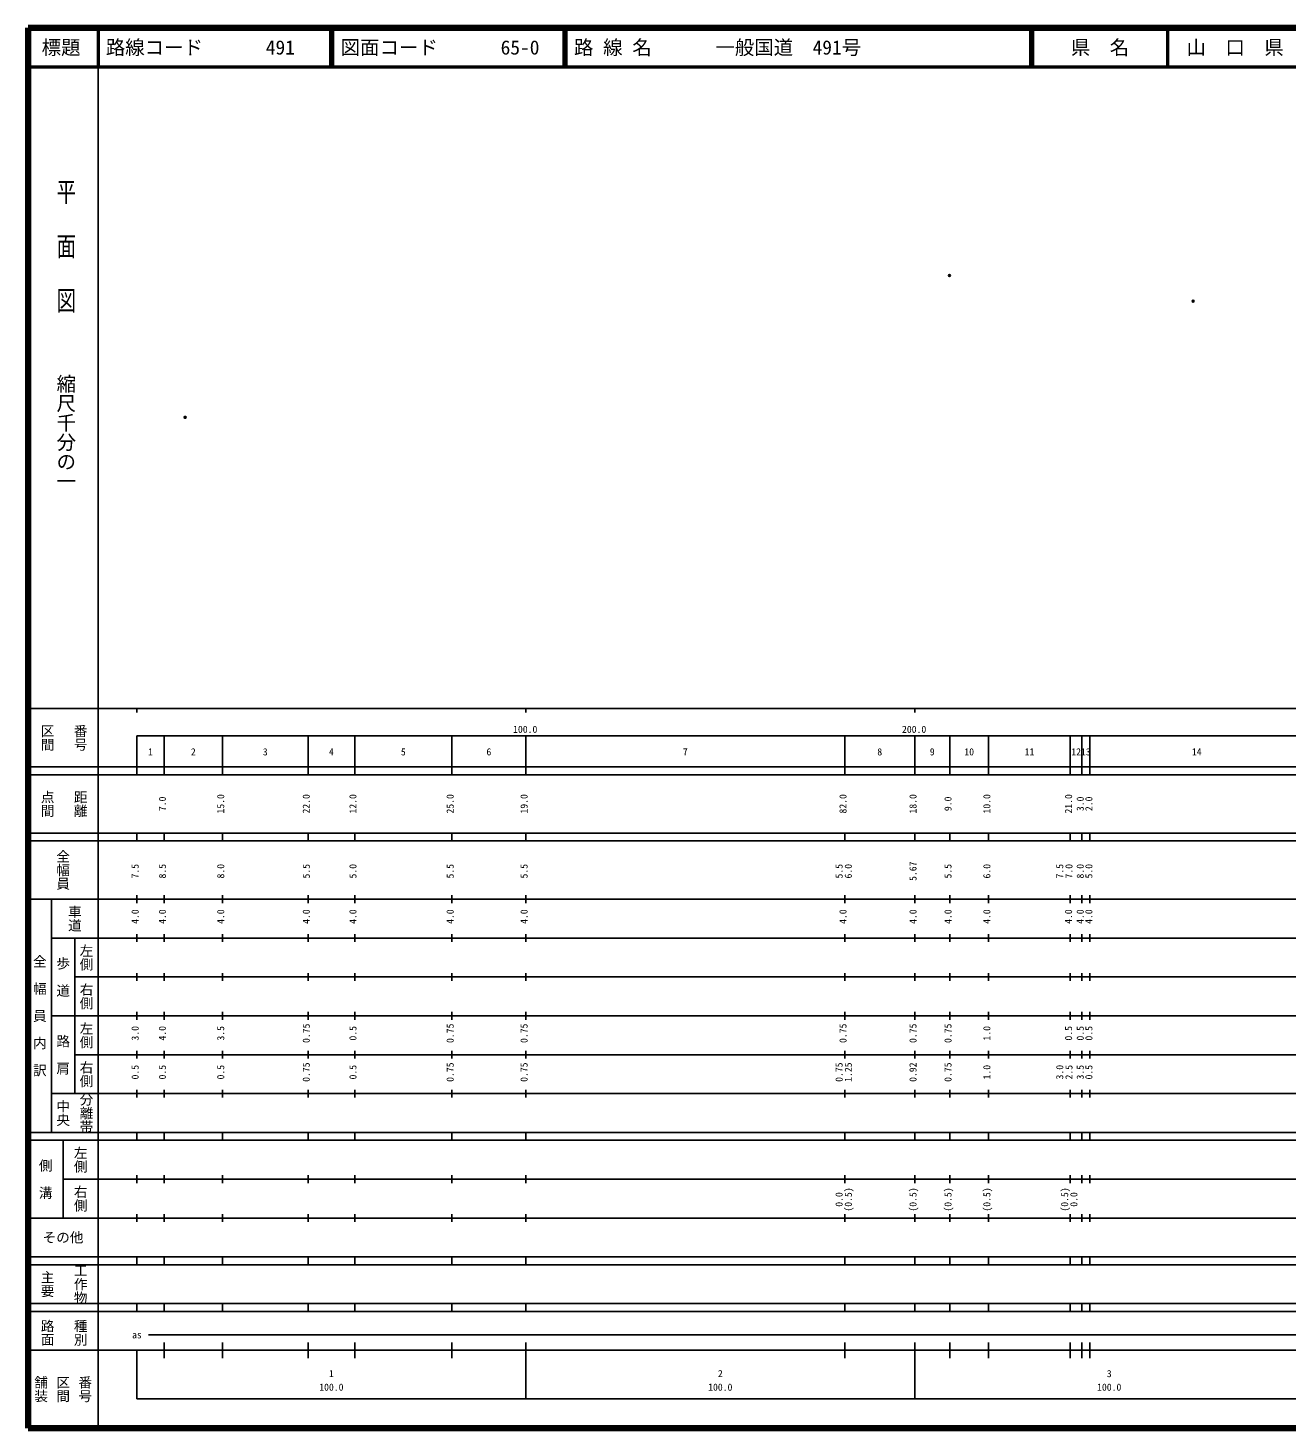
# Model space of a CAD drawing. Units: millimetres on the paper. Extents: x 40 to 680, y 20 to 380.
# Drawn here: x 40 to 363.7, y 20 to 380 of the extents above; entities that cross this region are included whole.
import ezdxf
from ezdxf.enums import TextEntityAlignment as Align

# ---------------------------------------------------------------- set-up
doc = ezdxf.new("R2010")
doc.units = ezdxf.units.MM
doc.header["$PDMODE"] = 32
doc.header["$PDSIZE"] = 0.5
doc.layers.add('M-OTRS', color=6, linetype='Continuous')
doc.layers.add('M-TTL-TXT', color=7, linetype='Continuous')
for name, color, linetype, lineweight in [('M-TTL', 2, 'Continuous', 140), ('M-TTL-BAND', 7, 'Continuous', 25), ('M-TTL-LINE', 7, 'Continuous', 50)]:
    doc.layers.add(name, color=color, linetype=linetype, lineweight=lineweight)
doc.styles.add('@ＭＳ ゴシック', font='')
doc.styles.add('ＭＳ ゴシック', font='')
doc.styles.get('@ＭＳ ゴシック').set_extended_font_data('@MS Gothic')
doc.styles.get('ＭＳ ゴシック').set_extended_font_data('MS Gothic')

msp = doc.modelspace()

# ---------------------------------------------------------------- linework, layer by layer
at = {"layer": 'M-OTRS'}
for p in [(276.924, 316.358), (339.574, 309.723), (80.403, 279.889)]:
    msp.add_point(p, dxfattribs=at)
at = {"layer": 'M-TTL'}
for p, q in [((40, 380), (40, 20)), ((680, 380), (40, 380)), ((40, 20), (680, 20))]:
    msp.add_line(p, q, dxfattribs=at)
at = {"layer": 'M-TTL-BAND'}
for p, q in [((58, 370), (58, 20)), ((40, 205), (579, 205)), ((68, 205), (68, 204)), ((168, 205), (168, 204)), ((268, 205), (268, 204)), ((68, 198), (579, 198)), ((68, 198), (68, 188)), ((75, 188), (75, 198)), ((90, 188), (90, 198)), ((112, 188), (112, 198)), ((124, 188), (124, 198)), ((149, 188), (149, 198)), ((168, 188), (168, 198)), ((250, 188), (250, 198)), ((268, 188), (268, 198)), ((277, 188), (277, 198)), ((287, 188), (287, 198)), ((308, 188), (308, 198)), ((311, 188), (311, 198)), ((313, 188), (313, 198)), ((40, 190), (579, 190)), ((40, 188), (579, 188)), ((40, 173), (579, 173)), ((68, 171), (68, 173)), ((75, 171), (75, 173)), ((90, 171), (90, 173)), ((112, 171), (112, 173)), ((124, 171), (124, 173)), ((149, 171), (149, 173)), ((168, 171), (168, 173)), ((250, 171), (250, 173)), ((268, 171), (268, 173)), ((277, 171), (277, 173)), ((287, 171), (287, 173)), ((308, 171), (308, 173)), ((311, 171), (311, 173)), ((313, 171), (313, 173)), ((40, 171), (579, 171)), ((40, 156), (579, 156)), ((46, 96), (46, 156)), ((68, 155), (68, 157)), ((75, 155), (75, 157)), ((90, 155), (90, 157)), ((112, 155), (112, 157)), ((124, 155), (124, 157)), ((149, 155), (149, 157)), ((168, 155), (168, 157)), ((250, 155), (250, 157)), ((268, 155), (268, 157)), ((277, 155), (277, 157)), ((287, 155), (287, 157)), ((308, 155), (308, 157)), ((311, 155), (311, 157)), ((313, 155), (313, 157)), ((46, 146), (579, 146)), ((52, 146), (52, 106)), ((68, 145), (68, 147)), ((75, 145), (75, 147)), ((90, 145), (90, 147)), ((112, 145), (112, 147)), ((124, 145), (124, 147)), ((149, 145), (149, 147)), ((168, 145), (168, 147)), ((250, 145), (250, 147)), ((268, 145), (268, 147)), ((277, 145), (277, 147)), ((287, 145), (287, 147)), ((308, 145), (308, 147)), ((311, 145), (311, 147)), ((313, 145), (313, 147)), ((68, 135), (68, 137)), ((75, 135), (75, 137)), ((90, 135), (90, 137)), ((112, 135), (112, 137)), ((124, 135), (124, 137)), ((149, 135), (149, 137)), ((168, 135), (168, 137)), ((250, 135), (250, 137)), ((268, 135), (268, 137)), ((277, 135), (277, 137)), ((287, 135), (287, 137)), ((308, 135), (308, 137)), ((311, 135), (311, 137)), ((313, 135), (313, 137)), ((52, 136), (579, 136)), ((46, 126), (579, 126)), ((68, 125), (68, 127)), ((75, 125), (75, 127)), ((90, 125), (90, 127)), ((112, 125), (112, 127)), ((124, 125), (124, 127)), ((149, 125), (149, 127)), ((168, 125), (168, 127)), ((250, 125), (250, 127)), ((268, 125), (268, 127)), ((277, 125), (277, 127)), ((287, 125), (287, 127)), ((308, 125), (308, 127)), ((311, 125), (311, 127)), ((313, 125), (313, 127)), ((52, 116), (579, 116)), ((68, 115), (68, 117)), ((75, 115), (75, 117)), ((90, 115), (90, 117)), ((112, 115), (112, 117)), ((124, 115), (124, 117)), ((149, 115), (149, 117)), ((168, 115), (168, 117)), ((250, 115), (250, 117)), ((268, 115), (268, 117)), ((277, 115), (277, 117)), ((287, 115), (287, 117)), ((308, 115), (308, 117)), ((311, 115), (311, 117)), ((313, 115), (313, 117)), ((46, 106), (579, 106)), ((68, 105), (68, 107)), ((75, 105), (75, 107)), ((90, 105), (90, 107)), ((112, 105), (112, 107)), ((124, 105), (124, 107)), ((149, 105), (149, 107)), ((168, 105), (168, 107)), ((250, 105), (250, 107)), ((268, 105), (268, 107)), ((277, 105), (277, 107)), ((287, 105), (287, 107)), ((308, 105), (308, 107)), ((311, 105), (311, 107)), ((313, 105), (313, 107)), ((40, 96), (579, 96)), ((40, 94), (579, 94)), ((49, 94), (49, 74)), ((68, 94), (68, 96)), ((75, 94), (75, 96)), ((90, 94), (90, 96)), ((112, 94), (112, 96)), ((124, 94), (124, 96)), ((149, 94), (149, 96)), ((168, 94), (168, 96)), ((250, 94), (250, 96)), ((268, 94), (268, 96)), ((277, 94), (277, 96)), ((287, 94), (287, 96)), ((308, 94), (308, 96)), ((311, 94), (311, 96)), ((313, 94), (313, 96)), ((49, 84), (579, 84)), ((68, 83), (68, 85)), ((75, 83), (75, 85)), ((90, 83), (90, 85)), ((112, 83), (112, 85)), ((124, 83), (124, 85)), ((149, 83), (149, 85)), ((168, 83), (168, 85)), ((250, 83), (250, 85)), ((268, 83), (268, 85)), ((277, 83), (277, 85)), ((287, 83), (287, 85)), ((308, 83), (308, 85)), ((311, 83), (311, 85)), ((313, 83), (313, 85)), ((40, 74), (579, 74)), ((68, 73), (68, 75)), ((75, 73), (75, 75)), ((90, 73), (90, 75)), ((112, 73), (112, 75)), ((124, 73), (124, 75)), ((149, 73), (149, 75)), ((168, 73), (168, 75)), ((250, 73), (250, 75)), ((268, 73), (268, 75)), ((277, 73), (277, 75)), ((287, 73), (287, 75)), ((308, 73), (308, 75)), ((311, 73), (311, 75)), ((313, 73), (313, 75)), ((40, 64), (579, 64)), ((40, 62), (579, 62)), ((68, 62), (68, 64)), ((75, 62), (75, 64)), ((90, 62), (90, 64)), ((112, 62), (112, 64)), ((124, 62), (124, 64)), ((149, 62), (149, 64)), ((168, 62), (168, 64)), ((250, 62), (250, 64)), ((268, 62), (268, 64)), ((277, 62), (277, 64)), ((287, 62), (287, 64)), ((308, 62), (308, 64)), ((311, 62), (311, 64)), ((313, 62), (313, 64)), ((40, 52), (579, 52)), ((68, 50), (68, 52)), ((75, 50), (75, 52)), ((90, 50), (90, 52)), ((112, 50), (112, 52)), ((124, 50), (124, 52)), ((149, 50), (149, 52)), ((168, 50), (168, 52)), ((250, 50), (250, 52)), ((268, 50), (268, 52)), ((277, 50), (277, 52)), ((287, 50), (287, 52)), ((308, 50), (308, 52)), ((311, 50), (311, 52)), ((313, 50), (313, 52)), ((40, 50), (579, 50)), ((71, 44), (565, 44)), ((40, 40), (579, 40)), ((68, 40), (68, 27.5)), ((75, 38), (75, 42)), ((90, 38), (90, 42)), ((112, 38), (112, 42)), ((124, 38), (124, 42)), ((149, 38), (149, 42)), ((168, 27.5), (168, 42)), ((250, 38), (250, 42)), ((268, 27.5), (268, 42)), ((277, 38), (277, 42)), ((287, 38), (287, 42)), ((308, 38), (308, 42)), ((311, 38), (311, 42)), ((313, 38), (313, 42)), ((68, 27.5), (579, 27.5))]:
    msp.add_line(p, q, dxfattribs=at)
at = {"layer": 'M-TTL-LINE'}
for p, q in [((58, 380), (58, 370)), ((117.75, 380), (117.75, 370)), ((118.25, 380), (118.25, 370)), ((177.75, 380), (177.75, 370)), ((178.25, 380), (178.25, 370)), ((297.75, 380), (297.75, 370)), ((298.25, 380), (298.25, 370)), ((333, 380), (333, 370)), ((40, 370), (680, 370))]:
    msp.add_line(p, q, dxfattribs=at)

# ---------------------------------------------------------------- texts
at = {"layer": 'M-TTL-BAND', "style": '@ＭＳ ゴシック', "width": 1.4}
msp.add_text('平  面  図', height=3.666, rotation=270, dxfattribs=at).set_placement((49.777, 306.475), align=Align.MIDDLE_RIGHT)
at = {"layer": 'M-TTL-BAND', "style": '@ＭＳ ゴシック'}
msp.add_text('縮尺千分の一', height=3.666, rotation=270, dxfattribs=at).set_placement((49.777, 261.03), align=Align.MIDDLE_RIGHT)
for s, p in [('区間', (45, 197.5)), ('番号', (53.5, 197.5)), ('点間', (45, 180.5)), ('距離', (53.5, 180.5)), ('全幅員', (49, 163.5)), ('車道', (52, 151)), ('左側', (55, 141)), ('全\u3000幅\u3000員\u3000内\u3000訳', (43, 126)), ('歩\u3000道', (49, 136)), ('右側', (55, 131)), ('左側', (55, 121)), ('路\u3000肩', (49, 116)), ('右側', (55, 111)), ('分離帯', (55, 101)), ('中央', (49, 101)), ('左側', (53.5, 89)), ('側\u3000溝', (44.5, 84)), ('右側', (53.5, 79)), ('工作物', (53.5, 57)), ('主要', (45, 57)), ('路面', (45, 44.5)), ('種別', (53.5, 44.5)), ('舗装', (43.333, 30)), ('区間', (49, 30)), ('番号', (54.667, 30))]:
    msp.add_text(s, height=2.566, rotation=270, dxfattribs=at).set_placement(p, align=Align.MIDDLE_CENTER)
at = {"layer": 'M-TTL-BAND', "style": 'ＭＳ ゴシック'}
for s, p in [('100.0', (167.844, 198.195)), ('200.0', (267.844, 198.195)), ('1', (71.5, 192.405)), ('2', (82.5, 192.405)), ('3', (101, 192.405)), ('4', (118, 192.405)), ('5', (136.5, 192.405)), ('6', (158.5, 192.405)), ('7', (209, 192.405)), ('8', (259, 192.405)), ('9', (272.5, 192.405)), ('10', (282, 192.405)), ('11', (297.5, 192.405)), ('12', (309.5, 192.405)), ('13', (312, 192.405)), ('14', (340.5, 192.405)), ('as', (68, 42.5)), ('1', (118, 32.523)), ('2', (218, 32.523)), ('3', (318, 32.523)), ('100.0', (118, 29.033)), ('100.0', (218, 29.033)), ('100.0', (318, 29.033))]:
    msp.add_text(s, height=1.833, dxfattribs=at).set_placement(p, align=Align.BOTTOM_CENTER)
for s, p in [('7.0', (76, 180.5)), ('15.0', (91, 180.5)), ('22.0', (113, 180.5)), ('12.0', (125, 180.5)), ('25.0', (150, 180.5)), ('19.0', (169, 180.5)), ('82.0', (251, 180.5)), ('18.0', (269, 180.5)), ('9.0', (278, 180.5)), ('10.0', (288, 180.5)), ('21.0', (309, 180.5)), ('3.0', (312, 180.5)), ('2.0', (314.226, 180.5)), ('7.5', (69, 163.174)), ('8.5', (76, 163.174)), ('8.0', (91, 163.174)), ('5.5', (113, 163.174)), ('5.0', (125, 163.174)), ('5.5', (150, 163.174)), ('5.5', (169, 163.174)), ('5.5', (250, 163.174)), ('6.0', (252.37, 163.174)), ('5.67', (269, 163.174)), ('5.5', (278, 163.174)), ('6.0', (288, 163.174)), ('7.5', (306.733, 163.174)), ('7.0', (309.103, 163.174)), ('8.0', (312, 163.174)), ('5.0', (314.226, 163.174)), ('4.0', (69, 151.5)), ('4.0', (76, 151.5)), ('4.0', (91, 151.5)), ('4.0', (113, 151.5)), ('4.0', (125, 151.5)), ('4.0', (150, 151.5)), ('4.0', (169, 151.5)), ('4.0', (251, 151.5)), ('4.0', (269, 151.5)), ('4.0', (278, 151.5)), ('4.0', (288, 151.5)), ('4.0', (309, 151.5)), ('4.0', (312, 151.5)), ('4.0', (314.226, 151.5)), ('3.0', (69, 121.5)), ('4.0', (76, 121.5)), ('3.5', (91, 121.5)), ('0.75', (113, 121.5)), ('0.5', (125, 121.5)), ('0.75', (150, 121.5)), ('0.75', (169, 121.5)), ('0.75', (251, 121.5)), ('0.75', (269, 121.5)), ('0.75', (278, 121.5)), ('1.0', (288, 121.5)), ('0.5', (309, 121.5)), ('0.5', (312, 121.5)), ('0.5', (314.226, 121.5)), ('0.5', (69, 111.5)), ('0.5', (76, 111.5)), ('0.5', (91, 111.5)), ('0.75', (113, 111.5)), ('0.5', (125, 111.5)), ('0.75', (150, 111.5)), ('0.75', (169, 111.5)), ('0.75', (250, 111.5)), ('1.25', (252.37, 111.5)), ('0.92', (269, 111.5)), ('0.75', (278, 111.5)), ('1.0', (288, 111.5)), ('3.0', (306.733, 111.5)), ('2.5', (309.103, 111.5)), ('3.5', (312, 111.5)), ('0.5', (314.226, 111.5)), ('0.0', (250, 78.764)), ('(0.5)', (252.37, 78.764)), ('(0.5)', (269, 78.764)), ('(0.5)', (278, 78.764)), ('(0.5)', (288, 78.764)), ('(0.5)', (308, 78.764)), ('0.0', (310.37, 78.764))]:
    msp.add_text(s, height=1.833, rotation=90, dxfattribs=at).set_placement(p, align=Align.BOTTOM_CENTER)
msp.add_text('その他', height=2.566, dxfattribs=at).set_placement((49, 69), align=Align.MIDDLE_CENTER)
at = {"layer": 'M-TTL-TXT', "style": 'ＭＳ ゴシック'}
for s, p in [('標題', (48.5, 375)), ('県\u3000名', (315.625, 375)), ('山\u3000口\u3000県', (350.375, 375))]:
    msp.add_text(s, height=3.666, dxfattribs=at).set_placement(p, align=Align.MIDDLE_CENTER)
for s, p in [('路線コード', (60, 375)), ('491', (101.142, 375)), ('図面コード', (120.38, 375)), ('65-0', (161.521, 375)), ('路 線 名', (180.38, 375)), ('一般国道\u3000491号', (216.734, 375))]:
    msp.add_text(s, height=3.666, dxfattribs=at).set_placement(p, align=Align.MIDDLE_LEFT)

doc.saveas('drawing.dxf')
